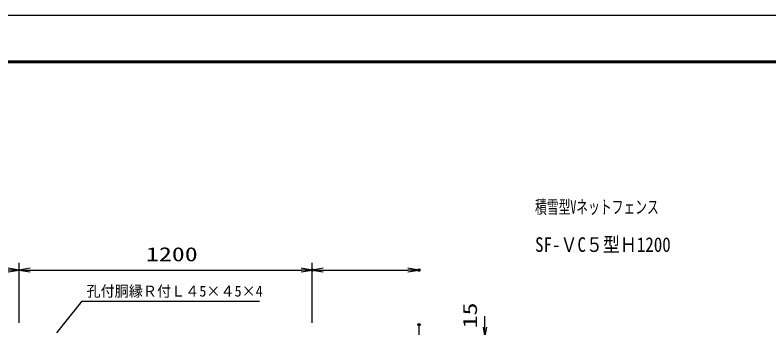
# Model space of a CAD drawing. Units: millimetres, scale not verified. Extents: x -4455 to 4455, y -3150 to 3150.
# Drawn here: x -2703 to 382, y 1867 to 3150 of the extents above; entities that cross this region are included whole.
import ezdxf
from ezdxf.enums import TextEntityAlignment as Align

# ---------------------------------------------------------------- set-up
doc = ezdxf.new("R2010")
doc.units = ezdxf.units.MM
doc.header["$LTSCALE"] = 20
doc.header["$PDMODE"] = 32
doc.header["$PDSIZE"] = 10
for name, color, linetype, lineweight in [('0-0_1', 7, 'Continuous', 25), ('0-2_0', 4, 'Continuous', 25), ('0-4_EXTCNT-LMEC0', 4, 'Continuous', 25), ('0-6_WAKU', 7, 'Continuous', 25)]:
    doc.layers.add(name, color=color, linetype=linetype, lineweight=lineweight)
doc.layers.add('0-3_10', color=4, linetype='Continuous')
doc.layers.add('0-5_DEFPOINTS', color=7, linetype='Continuous')
doc.styles.add('ＭＳ ゴシック', font='')
doc.styles.get('ＭＳ ゴシック').set_extended_font_data('MS Gothic')

# ---------------------------------------------------------------- blocks, each defined once
blk = doc.blocks.new('DARROWS')
at = {"layer": '0-2_0', "color": 2}
blk.add_line((0, 0), (-19.982, 0), dxfattribs=at)
blk.add_lwpolyline([(-20, -3.333), (0, 0), (-20, 3.333)], dxfattribs=at)

msp = doc.modelspace()

# ---------------------------------------------------------------- linework, layer by layer
at = {"layer": '0-0_1', "color": 4}
msp.add_line((-1050.44, 1880.64), (-1050.44, 1795.99), dxfattribs=at)
at = {"layer": '0-2_0', "color": 1}
for p, q in [((-2686.94, 1887.95), (-2686.94, 2133.97)), ((-1486.94, 1887.95), (-1486.94, 2133.97))]:
    msp.add_line(p, q, dxfattribs=at)
at = {"layer": '0-2_0', "color": 2}
for p, q in [((-2641.94, 2103.97), (-1531.94, 2103.97)), ((-780.37, 1870.63), (-780.37, 1915.63))]:
    msp.add_line(p, q, dxfattribs=at)
at = {"layer": '0-4_EXTCNT-LMEC0', "color": 1}
for p, q in [((-2686.94, 1887.95), (-2686.94, 2133.97)), ((-1486.94, 1887.95), (-1486.94, 2133.97))]:
    msp.add_line(p, q, dxfattribs=at)
at = {"layer": '0-4_EXTCNT-LMEC0', "color": 2}
msp.add_line((-1441.94, 2103.97), (-1095.44, 2103.97), dxfattribs=at)
msp.add_lwpolyline([(-2533.03, 1846.92), (-2428.37, 1975.97), (-1703.37, 1975.97)], dxfattribs=at)
at = {"layer": '0-5_DEFPOINTS'}
for p in [(-1486.94, 2103.97), (-1050.44, 2103.97), (-1050.44, 1880.64)]:
    msp.add_point(p, dxfattribs=at)
at = {"layer": '0-6_WAKU', "color": 3}
msp.add_lwpolyline([(-4455.12, 3150.01), (4454.88, 3150.01), (4454.88, -3149.99), (-4455.12, -3149.99)], close=True, dxfattribs=at)
at = {"layer": '0-6_WAKU'}
for points in [[(-4155.12, 2962.51), (4154.88, 2962.51), (4154.88, -2962.49), (-4155.12, -2962.49)], [(-4153.24, 2960.64), (4153.01, 2960.64), (4153.01, -2960.61), (-4153.24, -2960.61)], [(-4151.37, 2958.76), (4151.13, 2958.76), (4151.13, -2958.74), (-4151.37, -2958.74)], [(-4149.49, 2956.89), (4149.26, 2956.89), (4149.26, -2956.86), (-4149.49, -2956.86)], [(-4147.62, 2955.01), (4147.38, 2955.01), (4147.38, -2954.99), (-4147.62, -2954.99)]]:
    msp.add_lwpolyline(points, close=True, dxfattribs=at)

# ---------------------------------------------------------------- block references
at = {"layer": '0-2_0', "xscale": 2.25, "yscale": 2.25}
for p, rotation in [((-2686.94, 2103.97), 180), ((-780.37, 1825.63), 270)]:
    msp.add_blockref('DARROWS', p, dxfattribs=dict(at, rotation=rotation))
msp.add_blockref('DARROWS', (-1486.94, 2103.97), dxfattribs=at)
at = {"layer": '0-4_EXTCNT-LMEC0', "xscale": 2.25, "yscale": 2.25}
for p in [(-2686.94, 2103.97), (-1050.44, 2103.97)]:
    msp.add_blockref('DARROWS', p, dxfattribs=at)
at = {"layer": '0-4_EXTCNT-LMEC0', "xscale": 2.25, "yscale": 2.25, "rotation": 180}
msp.add_blockref('DARROWS', (-1486.94, 2103.97), dxfattribs=at)

# ---------------------------------------------------------------- texts
at = {"layer": '0-0_1', "color": 4, "style": 'ＭＳ ゴシック', "width": 0.95}
msp.add_text('孔付胴縁Ｒ付Ｌ４5×４5×4', height=44.57, dxfattribs=at).set_placement((-2411.24, 1982.06), align=Align.BOTTOM_LEFT)
at = {"layer": '0-2_0', "color": 3, "style": 'ＭＳ ゴシック', "width": 1.35}
msp.add_text('1200', height=57.77, dxfattribs=at).set_placement((-2167.94, 2122.86), align=Align.BOTTOM_LEFT)
msp.add_text('15', height=57.77, rotation=90, dxfattribs=at).set_placement((-795.27, 1864.97), align=Align.BOTTOM_LEFT)
at = {"layer": '0-3_10', "style": 'ＭＳ ゴシック'}
for s, height, width, p in [('積雪型Vネットフェンス', 54.4, 0.65, (-574.83, 2319.26)), ('SF-ＶC５型Ｈ1200', 59.93, 0.85, (-574.83, 2160.69))]:
    msp.add_text(s, height=height, dxfattribs=dict(at, width=width)).set_placement(p, align=Align.BOTTOM_LEFT)

doc.saveas('drawing.dxf')
